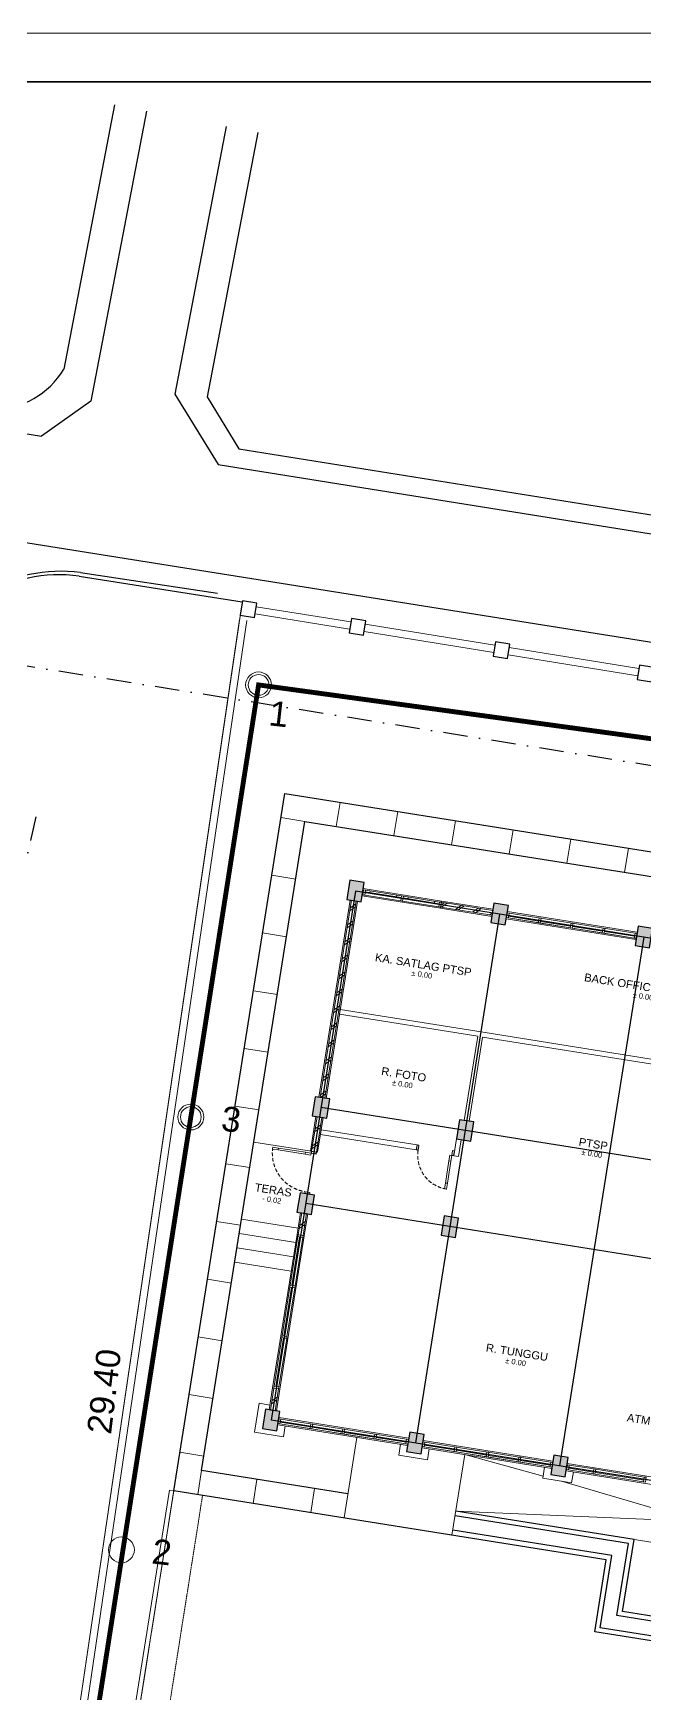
# Model space of a CAD drawing. Header units: millimetres. Extents: x -11 to 19578, y -101 to 21543.
# Drawn here: x 8496 to 11011, y 14722 to 21543 of the extents above; entities that cross this region are included whole.
import ezdxf
from ezdxf.enums import TextEntityAlignment as Align

# ---------------------------------------------------------------- set-up
doc = ezdxf.new("R2010")
doc.units = ezdxf.units.MM
for name, pattern in [('DASHDOT', [1, 0.5, -0.25, 0, -0.25]), ('HIDDEN', [0.375, 0.25, -0.125]), ('JIS_02_0.7', [1.35, 0.75, -0.6])]:
    doc.linetypes.add(name, pattern=pattern)
for name, color, linetype, lineweight in [('ars', 11, 'Continuous', 5), ('dinding', 5, 'Continuous', 15), ('GRS KOP', 1, 'Continuous', 35), ('GSB', 5, 'DASHDOT', 30), ('KOLOM', 1, 'Continuous', 30), ('kop', 7, 'Continuous', 20), ('kus', 63, 'Continuous', 15), ('KUSEN', 30, 'Continuous', 15), ('lan', 7, 'Continuous', 15), ('not', 7, 'Continuous', 20), ('PAGAR', 4, 'Continuous', 15), ('PARTISI', 190, 'Continuous', 9), ('sol kol', 8, 'Continuous', 0), ('u', 6, 'Continuous', 20)]:
    doc.layers.add(name, color=color, linetype=linetype, lineweight=lineweight)
doc.layers.add('as', color=1, linetype='Continuous', plot=False)
doc.layers.add('batas jalan', color=3, linetype='Continuous')
doc.layers.add('REN.JALAN', color=6, linetype='Continuous')
doc.styles.add('BARU', font='complex.shx')
doc.styles.get("Standard").update_dxf_attribs({"font": 'arial.ttf'})
pattern_1 = [(45, (0.5, 0), (-0.1767767, 0.1767767), []), (45, (0.5625, 0), (-0.1767767, 0.1767767), [])]

# ---------------------------------------------------------------- blocks, each defined once
blk = doc.blocks.new('kop')
at = {"layer": 'GRS KOP'}
blk.add_lwpolyline([(1, 54), (83, 54), (83, 1), (1, 1)], close=True, dxfattribs=at)
at = {"layer": 'kop', "color": 7}
blk.add_line((84, 55), (0, 55), dxfattribs=at)
at = {"layer": 'kop', "style": 'BARU', "flags": 4}
for p, height in [((73.8, 5.4), 0.35), ((80.303, 5.382), 0.25), ((73.8, 4.9), 0.35), ((80.303, 4.882), 0.25), ((73.8, 4.4), 0.35), ((80.303, 4.382), 0.25)]:
    blk.add_attdef('-', p, '', height=height, dxfattribs=at)
at = {"layer": 'kop', "flags": 4}
for tag, p in [('AR-00', (78.057, 2.648)), ('00', (81.238, 2.647))]:
    blk.add_attdef(tag, text='', height=0.35, dxfattribs=at).set_placement(p, align=Align.MIDDLE)
blk = doc.blocks.new('K1')
at = {"layer": 'KOLOM'}
blk.add_lwpolyline([(0.2, 0.15), (-0.2, 0.15), (-0.2, -0.15), (0.2, -0.15), (0.2, 0.15)], dxfattribs=at)
blk = doc.blocks.new('NOTASI RUANG')
at = {"layer": 'not'}
for height, p in [(0.26, (-0.011, 0.3)), (0.175, (-0.009, -0.017))]:
    blk.add_attdef('RUANG', text='', height=height, dxfattribs=at).set_placement(p, align=Align.MIDDLE_CENTER)
blk = doc.blocks.new('P 80')
at = {"linetype": 'HIDDEN', "ltscale": 0.3}
blk.add_lwpolyline([(-0.84, 0.1, -0.414214), (-0.04, 0.9, -1.303225)], format="xyb", dxfattribs=at)
for points in [[(-0.04, 0.9), (-0.08, 0.9), (-0.08, 0.78), (-0.04, 0.78)], [(-0.04, 0.78), (-0.08, 0.78), (-0.08, 0.22), (-0.04, 0.22)], [(-0.835, 0.06), (-0.84, 0.06), (-0.84, 0.061), (-0.84, 0.1), (-0.88, 0.1), (-0.88, 0), (-0.84, 0), (-0.84, 0.056), (-0.835, 0.058)], [(-0.842, 0.002), (-0.878, 0.002), (-0.878, 0.098), (-0.842, 0.098)], [(-0.04, 0.1), (-0.08, 0.1), (-0.08, 0.22), (-0.04, 0.22)], [(-0.045, 0.06), (-0.04, 0.06), (-0.04, 0.061), (-0.04, 0.1), (0, 0.1), (0, 0), (-0.04, 0), (-0.04, 0.056), (-0.045, 0.058)], [(-0.038, 0.002), (-0.002, 0.002), (-0.002, 0.098), (-0.038, 0.098)]]:
    blk.add_lwpolyline(points, close=True)
blk = doc.blocks.new('P 70')
at = {"linetype": 'HIDDEN', "ltscale": 0.3}
blk.add_lwpolyline([(-0.74, 0.1, -0.414214), (-0.04, 0.8, -1.303225)], format="xyb", dxfattribs=at)
for points in [[(-0.04, 0.8), (-0.08, 0.8), (-0.08, 0.68), (-0.04, 0.68)], [(-0.04, 0.68), (-0.08, 0.68), (-0.08, 0.22), (-0.04, 0.22)], [(-0.735, 0.06), (-0.74, 0.06), (-0.74, 0.061), (-0.74, 0.1), (-0.78, 0.1), (-0.78, 0), (-0.74, 0), (-0.74, 0.056), (-0.735, 0.058)], [(-0.742, 0.002), (-0.778, 0.002), (-0.778, 0.098), (-0.742, 0.098)], [(-0.04, 0.1), (-0.08, 0.1), (-0.08, 0.22), (-0.04, 0.22)], [(-0.045, 0.06), (-0.04, 0.06), (-0.04, 0.061), (-0.04, 0.1), (0, 0.1), (0, 0), (-0.04, 0), (-0.04, 0.056), (-0.045, 0.058)], [(-0.038, 0.002), (-0.002, 0.002), (-0.002, 0.098), (-0.038, 0.098)]]:
    blk.add_lwpolyline(points, close=True)
blk = doc.blocks.new('DENAH LANTAI DASAR')
at = {"layer": 'ars'}
h = blk.add_hatch(dxfattribs=at)
h.set_pattern_fill('TEMBOK', color=256, scale=0.25)
h.set_pattern_definition(pattern_1)
h.paths.add_polyline_path([(-10.95, 9.95), (-10.95, 14.05), (-11.05, 14.05), (-11.05, 9.95)])
h = blk.add_hatch(dxfattribs=at)
h.set_pattern_fill('TEMBOK', color=256, scale=0.25)
h.set_pattern_definition([(45, (1.63, 5e-13), (-0.1767767, 0.1767767), []), (45, (1.6925, 5e-13), (-0.1767767, 0.1767767), [])])
h.paths.add_polyline_path([(-9.22, 14.3), (-8.15, 14.3), (-8.15, 14.2), (-9.22, 14.2)])
h = blk.add_hatch(dxfattribs=at)
h.set_pattern_fill('TEMBOK', color=256, scale=0.25)
h.set_pattern_definition(pattern_1)
h.paths.add_polyline_path([(-10.95, 8.83), (-10.95, 9.55), (-11.05, 9.55), (-11.05, 8.83)])
h = blk.add_hatch(dxfattribs=at)
h.set_pattern_fill('TEMBOK', color=256, scale=0.25)
h.set_pattern_definition([(45, (0.5, 3.645), (-0.1767767, 0.1767767), []), (45, (0.5625, 3.645), (-0.1767767, 0.1767767), [])])
h.paths.add_polyline_path([(-10.95, 7.095), (-10.95, 7.55), (-11.05, 7.55), (-11.05, 7.095)])
h = blk.add_hatch(dxfattribs=at)
h.set_pattern_fill('TEMBOK', color=256, scale=0.25)
h.set_pattern_definition(pattern_1)
h.paths.add_polyline_path([(-10.95, 3.45), (-10.95, 3.905), (-11.05, 3.905), (-11.05, 3.45)])
at = {"layer": 'sol kol'}
for points in [[(-11.15, 14.45), (-11.15, 14.05), (-10.85, 14.05), (-10.85, 14.45)], [(-8.15, 14.45), (-8.15, 14.05), (-7.85, 14.05), (-7.85, 14.45)], [(-5.15, 14.45), (-5.15, 14.05), (-4.85, 14.05), (-4.85, 14.45)], [(-11.15, 9.95), (-11.15, 9.55), (-10.85, 9.55), (-10.85, 9.95)], [(-8.15, 9.95), (-8.15, 9.55), (-7.85, 9.55), (-7.85, 9.95)], [(-11.15, 7.95), (-11.15, 7.55), (-10.85, 7.55), (-10.85, 7.95)], [(-8.15, 7.95), (-8.15, 7.55), (-7.85, 7.55), (-7.85, 7.95)], [(-11.15, 3.45), (-11.15, 3.05), (-10.85, 3.05), (-10.85, 3.45)], [(-8.15, 3.45), (-8.15, 3.05), (-7.85, 3.05), (-7.85, 3.45)], [(-5.15, 3.45), (-5.15, 3.05), (-4.85, 3.05), (-4.85, 3.45)]]:
    blk.add_hatch(color=256, dxfattribs=at).paths.add_polyline_path(points)
for p, q in [((-12.75, 1.5), (-12.75, 16)), ((-12.75, 16), (13.75, 16)), ((-12.25, 2), (-12.25, 15.5)), ((-12.25, 15.5), (6.15, 15.5)), ((-9.205, 2), (-12.25, 2)), ((-3.25, 2), (-6.96, 2)), ((-3.25, 0.5), (-3.25, 2)), ((-3.75, 1.5), (-12.75, 1.5)), ((-3.75, 0), (-3.75, 1.5)), ((3.25, 0.5), (-3.25, 0.5)), ((3.75, 0), (-3.75, 0))]:
    blk.add_line(p, q)
for points in [[(-1.85, 0.4), (-3.35, 0.4), (-3.35, 1.9), (-6.96, 1.9)], [(-1.85, 0.1), (-3.65, 0.1), (-3.65, 1.6), (-6.96, 1.6)]]:
    blk.add_lwpolyline(points)
at = {"layer": 'ars'}
for points in [[(-10.95, 9.95), (-10.95, 14.05), (-11.05, 14.05), (-11.05, 9.95)], [(-8.15, 14.3), (-9.22, 14.3), (-9.22, 14.2), (-8.15, 14.2)], [(-10.95, 8.83), (-10.95, 9.55), (-11.05, 9.55), (-11.05, 8.83)], [(-10.95, 7.095), (-10.95, 7.55), (-11.05, 7.55), (-11.05, 7.095)], [(-10.95, 3.45), (-10.95, 3.905), (-11.05, 3.905), (-11.05, 3.45)]]:
    blk.add_lwpolyline(points, close=True, dxfattribs=at)
at = {"layer": 'as'}
for points in [[(-11, 14.25), (-11, 3.25)], [(-2, 14.25), (-11, 14.25)], [(-8, 14.25), (-8, 3.25)], [(-5, 14.25), (-5, 3.25)], [(-2.15, 9.75), (-11, 9.75)], [(-2.15, 7.75), (-11, 7.75)], [(-2, 3.25), (-11, 3.25)]]:
    blk.add_lwpolyline(points, dxfattribs=at)
at = {"layer": 'dinding'}
for points in [[(-8.15, 14.325), (-9.22, 14.325), (-9.22, 14.175), (-8.15, 14.175)], [(-10.925, 9.95), (-10.925, 14.05), (-11.075, 14.05), (-11.075, 9.95)], [(-10.925, 8.83), (-10.925, 9.55), (-11.075, 9.55), (-11.075, 8.83)], [(-10.925, 7.095), (-10.925, 7.55), (-11.075, 7.55), (-11.075, 7.095)], [(-10.925, 3.45), (-10.925, 3.905), (-11.075, 3.905), (-11.075, 3.45)]]:
    blk.add_lwpolyline(points, close=True, dxfattribs=at)
at = {"layer": 'kus'}
for p, q in [((-10.05, 14.3), (-10.8, 14.3)), ((-10.05, 14.265), (-10.8, 14.265)), ((-10.05, 14.2), (-10.8, 14.2)), ((-10.7, 14.265), (-10.7, 14.3)), ((-10.15, 14.265), (-10.15, 14.3)), ((-9.26, 14.3), (-10.01, 14.3)), ((-9.26, 14.265), (-10.01, 14.265)), ((-9.26, 14.2), (-10.01, 14.2)), ((-9.91, 14.265), (-9.91, 14.3)), ((-9.36, 14.265), (-9.36, 14.3)), ((-11.05, 6.045), (-11.05, 7.055)), ((-11.015, 6.045), (-11.015, 7.055)), ((-10.95, 6.045), (-10.95, 7.055)), ((-11.05, 4.995), (-11.05, 6.005)), ((-11.015, 4.995), (-11.015, 6.005)), ((-10.95, 4.995), (-10.95, 6.005)), ((-11.05, 3.945), (-11.05, 4.955)), ((-11.015, 3.945), (-11.015, 4.955)), ((-10.95, 3.945), (-10.95, 4.955)), ((-4.805, 3.3), (-4.295, 3.3)), ((-4.805, 3.235), (-4.295, 3.235)), ((-4.805, 3.2), (-4.295, 3.2)), ((-4.255, 3.3), (-3.245, 3.3)), ((-4.255, 3.235), (-3.245, 3.235)), ((-4.255, 3.2), (-3.245, 3.2))]:
    blk.add_line(p, q, dxfattribs=at)
for points in [[(-10.8, 14.3), (-10.84, 14.3), (-10.84, 14.2), (-10.8, 14.2)], [(-10.01, 14.3), (-10.05, 14.3), (-10.05, 14.2), (-10.01, 14.2)], [(-9.22, 14.3), (-9.26, 14.3), (-9.26, 14.2), (-9.22, 14.2)], [(-7.81, 14.2), (-7.85, 14.2), (-7.85, 14.3), (-7.81, 14.3)], [(-7.81, 14.3), (-5.19, 14.3), (-5.19, 14.2), (-7.81, 14.2)], [(-7.185, 14.235), (-7.81, 14.235), (-7.81, 14.2), (-7.185, 14.2)], [(-7.145, 14.2), (-7.185, 14.2), (-7.185, 14.3), (-7.145, 14.3)], [(-6.52, 14.235), (-7.145, 14.235), (-7.145, 14.2), (-6.52, 14.2)], [(-6.48, 14.2), (-6.52, 14.2), (-6.52, 14.3), (-6.48, 14.3)], [(-5.855, 14.235), (-6.48, 14.235), (-6.48, 14.2), (-5.855, 14.2)], [(-5.815, 14.2), (-5.855, 14.2), (-5.855, 14.3), (-5.815, 14.3)], [(-5.815, 14.235), (-5.19, 14.235), (-5.19, 14.2), (-5.815, 14.2)], [(-5.15, 14.2), (-5.19, 14.2), (-5.19, 14.3), (-5.15, 14.3)], [(-11.05, 7.055), (-11.05, 7.095), (-10.95, 7.095), (-10.95, 7.055)], [(-11.05, 6.005), (-11.05, 6.045), (-10.95, 6.045), (-10.95, 6.005)], [(-11.05, 4.955), (-11.05, 4.995), (-10.95, 4.995), (-10.95, 4.955)], [(-11.05, 3.905), (-11.05, 3.945), (-10.95, 3.945), (-10.95, 3.905)], [(-10.81, 3.2), (-10.85, 3.2), (-10.85, 3.3), (-10.81, 3.3)], [(-10.81, 3.3), (-8.19, 3.3), (-8.19, 3.2), (-10.81, 3.2)], [(-10.185, 3.235), (-10.81, 3.235), (-10.81, 3.2), (-10.185, 3.2)], [(-10.145, 3.2), (-10.185, 3.2), (-10.185, 3.3), (-10.145, 3.3)], [(-9.52, 3.235), (-10.145, 3.235), (-10.145, 3.2), (-9.52, 3.2)], [(-9.48, 3.2), (-9.52, 3.2), (-9.52, 3.3), (-9.48, 3.3)], [(-8.855, 3.235), (-9.48, 3.235), (-9.48, 3.2), (-8.855, 3.2)], [(-8.815, 3.2), (-8.855, 3.2), (-8.855, 3.3), (-8.815, 3.3)], [(-8.815, 3.235), (-8.19, 3.235), (-8.19, 3.2), (-8.815, 3.2)], [(-8.15, 3.2), (-8.19, 3.2), (-8.19, 3.3), (-8.15, 3.3)], [(-7.81, 3.2), (-7.85, 3.2), (-7.85, 3.3), (-7.81, 3.3)], [(-7.81, 3.3), (-5.19, 3.3), (-5.19, 3.2), (-7.81, 3.2)], [(-7.185, 3.235), (-7.81, 3.235), (-7.81, 3.2), (-7.185, 3.2)], [(-7.145, 3.2), (-7.185, 3.2), (-7.185, 3.3), (-7.145, 3.3)], [(-6.52, 3.235), (-7.145, 3.235), (-7.145, 3.2), (-6.52, 3.2)], [(-6.48, 3.2), (-6.52, 3.2), (-6.52, 3.3), (-6.48, 3.3)], [(-5.855, 3.235), (-6.48, 3.235), (-6.48, 3.2), (-5.855, 3.2)], [(-5.815, 3.2), (-5.855, 3.2), (-5.855, 3.3), (-5.815, 3.3)], [(-5.815, 3.235), (-5.19, 3.235), (-5.19, 3.2), (-5.815, 3.2)], [(-5.15, 3.2), (-5.19, 3.2), (-5.19, 3.3), (-5.15, 3.3)], [(-4.845, 3.2), (-4.805, 3.2), (-4.805, 3.3), (-4.845, 3.3)], [(-4.295, 3.2), (-4.255, 3.2), (-4.255, 3.3), (-4.295, 3.3)], [(-3.245, 3.2), (-3.205, 3.2), (-3.205, 3.3), (-3.245, 3.3)]]:
    blk.add_lwpolyline(points, close=True, dxfattribs=at)
at = {"layer": 'lan'}
for p, q in [((-11.05, 8.83), (-12.25, 8.83)), ((-11.075, 7.23), (-12.25, 7.23)), ((-11.075, 6.93), (-12.25, 6.93)), ((-11.075, 6.63), (-12.25, 6.63)), ((-11.075, 6.33), (-12.25, 6.33)), ((-11.3, 3.55), (-11.3, 2.95)), ((-11.075, 3.55), (-11.3, 3.55)), ((-10.7, 3.175), (-10.7, 2.95)), ((-9.205, 3.175), (-9.205, 1.5)), ((-8.3, 3.175), (-8.3, 2.95)), ((-7.7, 3.175), (-7.7, 2.95)), ((-6.96, 3.175), (-6.96, 1.5)), ((-5.3, 3.175), (-5.3, 2.95)), ((-4.7, 3.175), (-4.7, 2.95)), ((-10.7, 2.95), (-11.3, 2.95)), ((-7.7, 2.95), (-8.3, 2.95)), ((-4.7, 2.95), (-5.3, 2.95)), ((-5.5, 2), (-2, 2))]:
    blk.add_line(p, q, dxfattribs=at)
for points in [[(-9.22, 14.325), (-10.85, 14.325), (-10.85, 14.175), (-9.22, 14.175)], [(-7.85, 14.325), (-5.15, 14.325), (-5.15, 14.175), (-7.85, 14.175)], [(-10.925, 3.905), (-10.925, 7.095), (-11.075, 7.095), (-11.075, 3.905)], [(-10.85, 3.325), (-8.15, 3.325), (-8.15, 3.175), (-10.85, 3.175)], [(-7.85, 3.325), (-5.15, 3.325), (-5.15, 3.175), (-7.85, 3.175)], [(-2.15, 3.325), (-4.85, 3.325), (-4.85, 3.175), (-2.15, 3.175)]]:
    blk.add_lwpolyline(points, close=True, dxfattribs=at)
for points in [[(-6.96, 3.175), (-5.3, 2.993)], [(-4.913, 2.95), (-2, 2.575), (-6.96, 2)]]:
    blk.add_lwpolyline(points, dxfattribs=at)
at = {"layer": 'PARTISI'}
for points in [[(-8.05, 9.95), (-8.05, 11.702), (-10.925, 11.702), (-10.925, 11.8), (-7.95, 11.8), (-4.28, 11.8), (-4.28, 11.7), (-7.95, 11.7), (-7.95, 9.95)], [(-10.925, 9.2), (-8.93, 9.2), (-8.93, 9.3), (-10.925, 9.3)]]:
    blk.add_lwpolyline(points, close=True, dxfattribs=at)
blk.add_lwpolyline([(-8.15, 9.55), (-8.15, 9.2), (-8.05, 9.2), (-8.05, 9.55), (-8.15, 9.55)], dxfattribs=at)
ref = blk.add_blockref('NOTASI RUANG', (-4.818, 13.057), dxfattribs=dict(xscale=0.6323962268195373, yscale=0.6323962268195373, zscale=0.6323962268195373))
ref.add_attrib('RUANG', '%%P 0.00', dxfattribs={"layer": 'not', "height": 0.1108}).set_placement((-4.824, 13.046), align=Align.MIDDLE_CENTER)
ref.add_attrib('RUANG', 'BACK OFFICE & ARSIP', dxfattribs={"layer": 'not', "height": 0.16432}).set_placement((-4.825, 13.246), align=Align.MIDDLE_CENTER)
ref = blk.add_blockref('NOTASI RUANG', (-9.377, 12.785), dxfattribs=dict(xscale=0.6323962268195373, yscale=0.6323962268195373, zscale=0.6323962268195373))
ref.add_attrib('RUANG', '%%P 0.00', dxfattribs={"layer": 'not', "height": 0.1108}).set_placement((-9.382, 12.774), align=Align.MIDDLE_CENTER)
ref.add_attrib('RUANG', 'KA. SATLAG PTSP', dxfattribs={"layer": 'not', "height": 0.16432}).set_placement((-9.384, 12.975), align=Align.MIDDLE_CENTER)
ref = blk.add_blockref('NOTASI RUANG', (-9.419, 10.499), dxfattribs=dict(xscale=0.6323962268195373, yscale=0.6323962268195373, zscale=0.6323962268195373))
ref.add_attrib('RUANG', '%%P 0.00', dxfattribs={"layer": 'not', "height": 0.1108}).set_placement((-9.424, 10.488), align=Align.MIDDLE_CENTER)
ref.add_attrib('RUANG', 'R. FOTO', dxfattribs={"layer": 'not', "height": 0.1643}).set_placement((-9.426, 10.688), align=Align.MIDDLE_CENTER)
ref = blk.add_blockref('NOTASI RUANG', (-5.348, 9.7), dxfattribs=dict(xscale=0.6323962268195373, yscale=0.6323962268195373, zscale=0.6323962268195373))
ref.add_attrib('RUANG', '%%P 0.00', dxfattribs={"layer": 'not', "height": 0.1108}).set_placement((-5.353, 9.689), align=Align.MIDDLE_CENTER)
ref.add_attrib('RUANG', 'PTSP', dxfattribs={"layer": 'not', "height": 0.1643}).set_placement((-5.355, 9.89), align=Align.MIDDLE_CENTER)
ref = blk.add_blockref('NOTASI RUANG', (-11.693, 7.731), dxfattribs=dict(xscale=0.6323962268195373, yscale=0.6323962268195373, zscale=0.6323962268195373))
ref.add_attrib('RUANG', '- 0.02', dxfattribs={"layer": 'not', "height": 0.1108}).set_placement((-11.699, 7.72), align=Align.MIDDLE_CENTER)
ref.add_attrib('RUANG', 'TERAS', dxfattribs={"layer": 'not', "height": 0.1643}).set_placement((-11.701, 7.921), align=Align.MIDDLE_CENTER)
ref = blk.add_blockref('NOTASI RUANG', (-6.223, 5.228), dxfattribs=dict(xscale=0.6323962268195373, yscale=0.6323962268195373, zscale=0.6323962268195373))
ref.add_attrib('RUANG', '%%P 0.00', dxfattribs={"layer": 'not', "height": 0.1108}).set_placement((-6.228, 5.218), align=Align.MIDDLE_CENTER)
ref.add_attrib('RUANG', 'R. TUNGGU', dxfattribs={"layer": 'not', "height": 0.1643}).set_placement((-6.23, 5.418), align=Align.MIDDLE_CENTER)
ref = blk.add_blockref('NOTASI RUANG', (-2.969, 4.267), dxfattribs=dict(xscale=0.6323962268195373, yscale=0.6323962268195373, zscale=0.6323962268195373))
ref.add_attrib('RUANG', '%%P 0.00', dxfattribs={"layer": 'not', "height": 0.1108}).set_placement((-2.974, 4.256), align=Align.MIDDLE_CENTER)
ref.add_attrib('RUANG', 'ATM BANK DKI', dxfattribs={"layer": 'not', "height": 0.16432}).set_placement((-2.976, 4.456), align=Align.MIDDLE_CENTER)
at = {"layer": 'KOLOM', "rotation": 90}
for p in [(-11, 14.25), (-8, 14.25), (-5, 14.25), (-11, 9.75), (-8, 9.75), (-11, 7.75), (-8, 7.75), (-11, 3.25), (-8, 3.25), (-5, 3.25)]:
    blk.add_blockref('K1', p, dxfattribs=at)
at = {"layer": 'KUSEN', "xscale": -1, "rotation": 180}
blk.add_blockref('P 70', (-8.15, 9.3), dxfattribs=at)
at = {"layer": 'KUSEN', "rotation": 89.9999999869692}
blk.add_blockref('P 80', (-10.95, 8.83), dxfattribs=at)

msp = doc.modelspace()

# ---------------------------------------------------------------- linework, layer by layer
at = {"layer": 'ars'}
for p, q in [((9742, 18284.7), (9757.8, 18383.5)), ((9613.5, 18305.2), (9514.8, 18320.9)), ((9979, 18246.9), (9994.8, 18345.7)), ((10216, 18209.2), (10231.8, 18307.9)), ((10453.1, 18171.4), (10468.8, 18270.2)), ((10690.1, 18133.6), (10705.8, 18232.4)), ((10927.1, 18095.9), (10942.8, 18194.6)), ((9575.8, 18068.2), (9477, 18083.9)), ((9538, 17831.2), (9439.2, 17846.9)), ((9500.2, 17594.2), (9401.5, 17609.9)), ((9462.5, 17357.2), (9363.7, 17372.9)), ((9424.7, 17120.1), (9325.9, 17135.9)), ((9386.9, 16883.1), (9288.2, 16898.9)), ((9349.2, 16646.1), (9250.4, 16661.9)), ((9311.4, 16409.1), (9212.6, 16424.8)), ((9273.6, 16172.1), (9174.9, 16187.8)), ((9235.9, 15935.1), (9137.1, 15950.8)), ((9198.1, 15698.1), (9099.3, 15713.8)), ((9188.7, 15638.8), (9172.9, 15540.1)), ((9415.9, 15602.6), (9400.2, 15503.9)), ((9652.9, 15564.9), (9637.2, 15466.1))]:
    msp.add_line(p, q, dxfattribs=at)
at = {"layer": 'batas jalan'}
msp.add_line((8961.6, 21223), (8732.9, 20031.7), dxfattribs=at)
for points in [[(9290.3, 21159.9), (9079.3, 20060.7), (9257.1, 19771.4)], [(5737.2, 20335), (8530.4, 19887.8)], [(8732.9, 20031.7), (8530.4, 19887.8)], [(17372.9, 18033), (5710.6, 19887.7), (5440.6, 19727.8), (4397.4, 13671.3), (4546.6, 13550.8), (6901.8, 13353.3), (15202.1, 12515.5), (17372.9, 12235.1)], [(9257.1, 19771.4), (15083.8, 18838.5), (17377.7, 18481.5)]]:
    msp.add_lwpolyline(points, dxfattribs=at)
at = {"layer": 'GRS KOP'}
msp.add_lwpolyline([(2977.7, 21342.8), (19377.7, 21342.8), (19377.7, 10742.8), (2977.7, 10742.8)], close=True, dxfattribs=at)
msp.add_lwpolyline([(2977.7, 21342.8), (19377.7, 21342.8), (19377.7, 10742.8), (2977.7, 10742.8)], close=True, dxfattribs=at)
at = {"layer": 'GSB', "ltscale": 200}
msp.add_line((17790.8, 17457.8), (8214.4, 18983.8), dxfattribs=at)
msp.add_lwpolyline([(8506.7, 18324.5), (8237.8, 17077.4), (7448.6, 16455.2), (7107, 14163.8)], dxfattribs=at)
at = {"layer": 'KOLOM'}
for points in [[(9346.8, 19151.8), (9406, 19142.2), (9415.6, 19201.4), (9356.4, 19211)], [(9794.7, 19079.9), (9854, 19070.3), (9863.5, 19129.5), (9804.3, 19139.1)], [(10387, 18984), (10446.3, 18974.5), (10455.8, 19033.7), (10396.6, 19043.3)], [(10979.3, 18888.2), (11038.6, 18878.6), (11048.1, 18937.9), (10988.9, 18947.4)]]:
    msp.add_lwpolyline(points, close=True, dxfattribs=at)
at = {"layer": 'kop', "color": 7}
msp.add_line((19577.7, 21542.8), (2777.7, 21542.8), dxfattribs=at)
at = {"layer": 'lan', "linetype": 'HIDDEN', "ltscale": 2}
for p, q in [((9074.2, 15555.8), (8727.2, 13353.4)), ((9192.7, 15537.1), (8845.7, 13334.8))]:
    msp.add_line(p, q, dxfattribs=at)
at = {"layer": 'lan', "color": 6, "linetype": 'JIS_02_0.7', "ltscale": 80, "const_width": 20}
msp.add_lwpolyline([(8586.5, 13535.6), (9422.9, 18865.8), (16293.8, 17924.8)], dxfattribs=at)
at = {"layer": 'lan', "color": 2}
for centre, radius in [((9422.9, 18865.8), 53.1), ((9422.9, 18865.8), 42.6), ((9144.4, 17090.9), 53.1), ((9144.4, 17090.9), 42.6), ((8859.1, 15313.2), 53.1)]:
    msp.add_circle(centre, radius, dxfattribs=at)
at = {"layer": 'PAGAR'}
for p, q in [((9801.9, 19124.3), (9413.3, 19187.2)), ((9344.9, 19134.8), (8502.5, 13424.1)), ((9374.5, 19130.1), (8532.3, 13420.7)), ((9797.1, 19094.7), (9408.5, 19157.5)), ((10394.2, 19028.5), (9861.1, 19114.7)), ((10389.4, 18998.8), (9856.4, 19085.1)), ((10981.7, 18903), (10448.7, 18989.3)), ((10986.5, 18932.6), (10453.4, 19018.9))]:
    msp.add_line(p, q, dxfattribs=at)
msp.add_lwpolyline([(9074.2, 15555.8), (8732.3, 13398.1), (8712.5, 13400.4), (9056.3, 15558.4), (9074.2, 15555.8)], dxfattribs=at)
at = {"layer": 'REN.JALAN'}
for p, q in [((8830.2, 21248.2), (8621.8, 20162.6)), ((9419.4, 21135.1), (9211, 20049.5)), ((8685.9, 19312.9), (9355.8, 19207.4)), ((8691.4, 19327.2), (9253.5, 19242.8))]:
    msp.add_line(p, q, dxfattribs=at)
for points in [[(9211, 20049.5), (9342.1, 19836.2)], [(9342.1, 19836.2), (15095.8, 18915), (17377.7, 18559.8)]]:
    msp.add_lwpolyline(points, dxfattribs=at)
for centre, radius, start, end in [((8333, 20333.6), 335.6, 269.76776, 329.36194), ((8604.5, 18688), 630.1, 82.58122, 158.24018), ((8610.1, 18702.3), 630.1, 82.58122, 158.24018)]:
    msp.add_arc(centre, radius, start, end, dxfattribs=at)
at = {"layer": 'u'}
msp.add_lwpolyline([(9353.6, 19194.2), (8502.5, 13424.1)], dxfattribs=at)

# ---------------------------------------------------------------- block references
at = {"xscale": 200, "yscale": 200, "zscale": 200, "rotation": 350.9462507932595}
msp.add_blockref('DENAH LANTAI DASAR', (11545.2, 14858.3), dxfattribs=at)
at = {"layer": 'kop', "xscale": 200, "yscale": 200, "zscale": 200}
msp.add_blockref('kop', (2777.7, 10542.8), dxfattribs=at)

# ---------------------------------------------------------------- texts
at = {"layer": 'not'}
for s, width, insert, char_height, attachment_point, rotation in [('1', 4.982, (9472.7, 18801.9), 102.1, 1, 353.50149), ('3', 4.982, (9277.1, 17136.8), 102.1, 1, 353.50149), ('\\pi-168.31;29.40', 2.191, (8837.8, 15951.4), 100, 7, 83.05882), ('2', 4.982, (8991.9, 15359.1), 102.1, 1, 353.50149)]:
    msp.add_mtext_dynamic_manual_height_columns(s, width=width, gutter_width=12.5, heights=[0], dxfattribs=dict(at, insert=insert, char_height=char_height, attachment_point=attachment_point, rotation=rotation))

doc.saveas('drawing.dxf')
